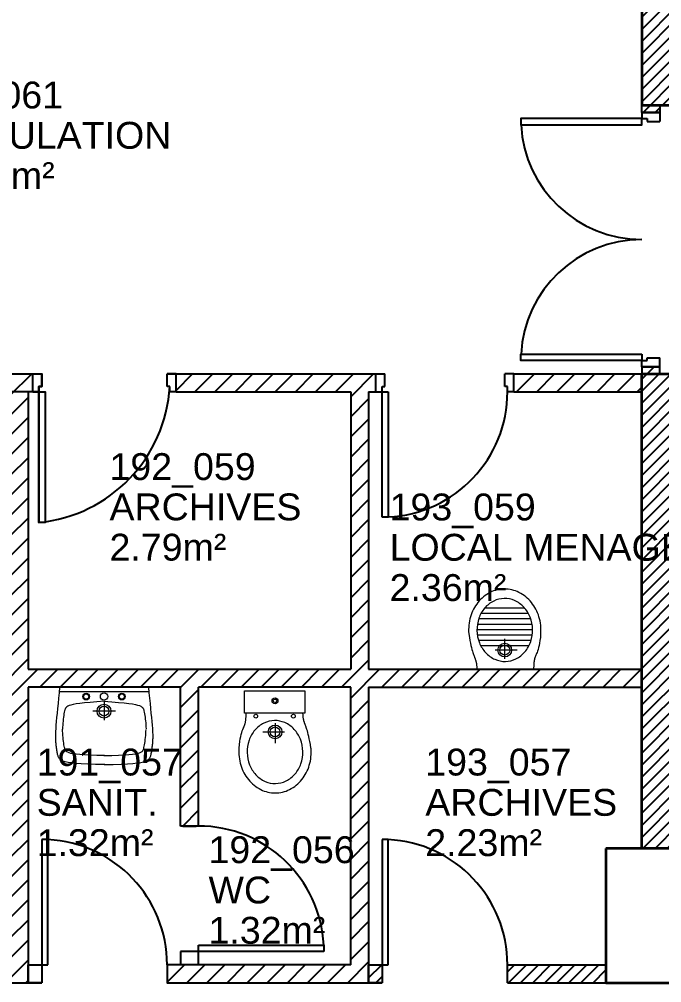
# Model space of a CAD drawing. Header units: metres. Extents: x -8 to 247, y -4 to 148.
# Drawn here: x 190.72 to 194.3, y 56.05 to 61.43 of the extents above; entities that cross this region are included whole.
import ezdxf

# ---------------------------------------------------------------- set-up
doc = ezdxf.new("R2010")
doc.units = ezdxf.units.M
doc.header["$LTSCALE"] = 5
doc.linetypes.add('CONTINU', pattern=[0])
doc.layers.get('0').update_dxf_attribs({"lineweight": 0})
for name, color, linetype in [('A_Etiqu_Local', 7, 'Continuous'), ('A_HACH_CLOIS', 7, 'CONTINU'), ('A_MUR_CLOI', 7, 'Continuous'), ('A_MURS_CLOI', 7, 'Continuous'), ('A_PORT', 7, 'Continuous')]:
    doc.layers.add(name, color=color, linetype=linetype)
doc.layers.add('A_MURS_STRU', color=7, linetype='Continuous', lineweight=35)
doc.layers.add('A_SANI', color=5, linetype='Continuous', lineweight=20)
doc.styles.add('Attribut', font='arial.ttf')

# ---------------------------------------------------------------- blocks, each defined once
blk = doc.blocks.new('A_Etiqu_Local')
at = {"style": 'Attribut', "flags": 1}
for tag, p in [('CODE_HOPITAL', (-0.4463, 1.632)), ('CODE_SITE', (-0.4463, 1.407)), ('CODE_BATIMENT', (-0.4463, 1.182)), ('CODE_SECTEUR', (-0.4463, 0.957)), ('CODE_ETAGE', (-0.4463, 0.732)), ('NOM_NORMALISE', (-0.4463, -0.843)), ('SECTEUR_ACTIVITE', (-0.4463, -1.068)), ('SOUS_SECTEUR_ACTIVITE', (-0.4463, -1.293)), ('VOLUME', (-0.4463, -1.518)), ('SERVICE', (-0.4463, -1.743)), ('CODE_UG', (-0.4463, -1.968)), ('CODE_UA', (-0.4463, -2.193)), ('CODE_POLE', (-0.4463, -2.418)), ('OCCUPANT_EXTERNE', (-0.4463, -2.643)), ('DISPONIBILITE', (-0.4463, -2.868)), ('ACCES_HANDICAPES', (-0.4463, -3.093)), ('NATURE_SOL', (-0.4463, -3.318)), ('RISQUE_LABORATOIRE', (-0.4463, -3.543)), ('AMIANTE', (-0.4463, -3.768))]:
    blk.add_attdef(tag, p, '', height=0.15, dxfattribs=at)
at = {"layer": 'A_Etiqu_Local', "style": 'Attribut'}
for tag, p in [('CODE_PIECE', (-0.4463, 0.282)), ('NOM_USAGE', (-0.4463, 0.057)), ('SURFACE', (-0.4463, -0.168))]:
    blk.add_attdef(tag, p, '', height=0.15, dxfattribs=at)

msp = doc.modelspace()

# ---------------------------------------------------------------- hatches: boundary and pattern name
at = {"layer": 'A_HACH_CLOIS'}
h = msp.add_hatch(dxfattribs=at)
h.set_pattern_fill('ANSI31', color=8, scale=0.015, style=0)
h.paths.add_polyline_path([(194.1912, 62.5995), (194.1912, 60.9095), (194.2912, 60.9095), (194.2912, 60.9495), (196.1414, 60.9495), (196.1414, 59.1722), (196.3413, 59.1722), (196.3413, 60.5995), (200.8409, 60.5995), (200.8409, 57.7995), (194.3912, 57.7995), (194.3912, 59.4495), (194.2912, 59.4495), (194.2912, 59.4895), (194.1912, 59.4895), (194.1912, 56.7995), (194.3912, 56.7995), (194.3912, 57.5995), (198.0909, 57.5995), (198.0909, 56.0495), (201.1912, 56.0495), (201.1912, 56.1882), (201.0409, 56.1882), (200.8409, 56.1882), (198.2409, 56.1882), (198.2409, 57.5995), (200.8409, 57.5995), (200.8409, 56.1882), (201.0409, 56.1882), (201.0409, 60.5995), (201.7912, 60.5995), (201.7912, 60.7995), (201.0409, 60.7995), (196.3413, 60.7995), (196.3413, 61.0995), (194.3912, 61.0995), (194.3912, 62.5995)])
h = msp.add_hatch(dxfattribs=at)
h.set_pattern_fill('ANSI31', color=8, scale=0.025, style=0)
h.paths.add_polyline_path([(187.2412, 56.0495), (189.8912, 56.0493), (189.8912, 56.1495), (188.8112, 56.1495), (188.8112, 57.6995), (189.7162, 57.6995), (189.7162, 56.9245), (189.8162, 56.9245), (189.8162, 57.6995), (190.6662, 57.6995), (190.6662, 56.0495), (190.7662, 56.0495), (190.7662, 57.6995), (191.6162, 57.6995), (191.6162, 56.9245), (191.7162, 56.9245), (191.7162, 57.6995), (192.5662, 57.6995), (192.5662, 56.1495), (191.5412, 56.1495), (191.5412, 56.0495), (192.6662, 56.0495), (192.6662, 57.6995), (194.1912, 57.6995), (194.1912, 57.7995), (192.6662, 57.7995), (192.6662, 59.3495), (192.7062, 59.3495), (192.7062, 59.4495), (191.5912, 59.4495), (191.5912, 59.3495), (192.5662, 59.3495), (192.5662, 57.7995), (190.7662, 57.7995), (190.7662, 59.3495), (190.7912, 59.3495), (190.7912, 59.4495), (190.5562, 59.4495), (190.5562, 59.3495), (190.6662, 59.3495), (190.6662, 57.7995), (189.7312, 57.8047), (189.7312, 58.5797), (189.6312, 58.5797), (189.6312, 57.8047), (188.8112, 57.7995), (188.8112, 59.3495), (189.7562, 59.3547), (189.7562, 59.4547), (188.1162, 59.4495), (188.1162, 59.3495), (188.7112, 59.3495), (188.7112, 57.7995), (188.1162, 57.7995), (188.1162, 57.6995), (188.7112, 57.6995), (188.7112, 56.1495), (187.2412, 56.1495)])
h = msp.add_hatch(dxfattribs=at)
h.set_pattern_fill('ANSI31', color=8, scale=0.025, style=0)
h.paths.add_polyline_path([(193.4762, 59.4495), (194.1912, 59.4495), (194.1912, 59.3495), (193.4762, 59.3495)])
h = msp.add_hatch(dxfattribs=at)
h.set_pattern_fill('ANSI31', color=8, scale=0.015, style=0)
h.paths.add_polyline_path([(192.6662, 56.1495), (192.7412, 56.1495), (192.7412, 56.0495), (192.6662, 56.0495)])
h.paths.add_polyline_path([(193.4412, 56.0495), (193.9912, 56.0495), (193.9912, 56.1495), (193.4412, 56.1495)])
h.paths.add_polyline_path([(194.5912, 56.0495), (194.6662, 56.0495), (194.6662, 56.137), (194.5912, 56.137)])

# ---------------------------------------------------------------- linework, layer by layer
at = {"layer": 'A_MUR_CLOI', "color": 8}
msp.add_line((190.8262, 59.3495), (190.8262, 58.6195), dxfattribs=at)
for points in [[(194.1912, 60.9495), (194.2912, 60.9495), (194.2912, 60.9095), (194.1912, 60.9095)], [(194.2912, 59.4895), (194.1912, 59.4895), (194.1912, 59.4495), (194.2912, 59.4495)], [(190.5062, 59.4495), (190.8412, 59.4495), (190.8412, 59.3795), (190.8262, 59.3795), (190.8262, 59.3495), (190.5212, 59.3495), (190.5212, 59.3795), (190.5062, 59.3795)]]:
    msp.add_lwpolyline(points, close=True, dxfattribs=at)
at = {"layer": 'A_MURS_CLOI', "color": 8}
for p, q in [((194.1912, 60.9095), (194.2912, 60.9095)), ((194.1912, 59.4895), (194.2912, 59.4895)), ((190.7912, 59.3495), (190.7912, 59.4495)), ((191.5912, 59.3495), (191.5912, 59.4495)), ((192.7062, 59.3495), (192.7062, 59.4495)), ((193.4762, 59.3495), (193.4762, 59.4495))]:
    msp.add_line(p, q, dxfattribs=at)
at = {"layer": 'A_MURS_CLOI', "color": 8, "linetype": 'Continuous'}
for p, q in [((191.5412, 59.4495), (192.7412, 59.4495)), ((193.4762, 59.4495), (194.1912, 59.4495)), ((190.7662, 59.3495), (190.7662, 57.7995)), ((191.5912, 59.3495), (192.5662, 59.3495)), ((192.5662, 59.3495), (192.5662, 57.7995)), ((192.6662, 59.3495), (192.7412, 59.3495)), ((192.6662, 59.3495), (192.6662, 57.7995)), ((193.4762, 59.3495), (194.1912, 59.3495)), ((190.7662, 57.7995), (192.5662, 57.7995)), ((192.6662, 57.7995), (194.1912, 57.7995)), ((191.6162, 57.6995), (190.7662, 57.6995)), ((190.7662, 57.6995), (190.7662, 56.0495)), ((191.6162, 56.9245), (191.6162, 57.6995)), ((191.7162, 56.9245), (191.7162, 57.6995)), ((192.5662, 57.6995), (191.7162, 57.6995)), ((192.5662, 56.1495), (192.5662, 57.6995)), ((192.6662, 57.6995), (192.6662, 56.0495)), ((192.6662, 57.6995), (194.1912, 57.6995)), ((191.7162, 56.9245), (191.6162, 56.9245)), ((191.7162, 56.2245), (191.6162, 56.2245)), ((191.6162, 56.2245), (191.6162, 56.1495)), ((191.7162, 56.1495), (191.7162, 56.2245)), ((190.7662, 56.1495), (190.8412, 56.1495)), ((190.8412, 56.1495), (190.8412, 56.0495)), ((192.6662, 56.1495), (192.7412, 56.1495)), ((192.7412, 56.1495), (192.7412, 56.0495)), ((193.4412, 56.1495), (193.9912, 56.1495)), ((193.9912, 56.1495), (193.9912, 56.0495)), ((190.5912, 56.0495), (190.8412, 56.0495)), ((193.4412, 56.0495), (193.9912, 56.0495))]:
    msp.add_line(p, q, dxfattribs=at)
for points in [[(192.5662, 56.1495), (191.5412, 56.1495), (191.5412, 56.0495), (192.7412, 56.0495)], [(193.4412, 56.0495), (193.4412, 56.1495)]]:
    msp.add_lwpolyline(points, dxfattribs=at)
at = {"layer": 'A_MURS_STRU', "color": 8, "linetype": 'Continuous'}
for points in [[(194.1912, 62.5995), (194.1912, 60.9495), (196.1414, 60.9495)], [(194.1912, 56.7995), (194.1912, 59.4495), (194.3912, 59.4495), (194.3912, 57.7995)]]:
    msp.add_lwpolyline(points, dxfattribs=at)
msp.add_lwpolyline([(193.9912, 56.7995), (193.9912, 56.0495), (194.5912, 56.0495), (194.5912, 56.7995)], close=True, dxfattribs=at)
at = {"layer": 'A_PORT', "color": 8}
for p, q in [((194.1912, 60.9095), (194.1912, 60.8745)), ((194.2912, 60.9095), (194.2912, 60.8595)), ((194.1912, 60.8745), (194.2212, 60.8745)), ((194.2212, 60.8745), (194.2212, 60.8595)), ((194.2212, 60.8595), (194.2912, 60.8595)), ((194.1912, 59.5245), (194.2212, 59.5245)), ((194.1912, 59.4895), (194.1912, 59.5245)), ((194.2212, 59.5395), (194.2912, 59.5395)), ((194.2212, 59.5245), (194.2212, 59.5395)), ((194.2912, 59.4895), (194.2912, 59.5395)), ((190.7912, 59.4495), (190.8412, 59.4495)), ((190.8412, 59.3795), (190.8412, 59.4495)), ((191.5412, 59.3795), (191.5412, 59.4495)), ((191.5912, 59.4495), (191.5412, 59.4495)), ((192.7062, 59.4495), (192.7562, 59.4495)), ((192.7562, 59.3795), (192.7562, 59.4495)), ((193.4262, 59.3795), (193.4262, 59.4495)), ((193.4762, 59.4495), (193.4262, 59.4495)), ((190.7912, 59.3495), (190.8262, 59.3495)), ((190.8262, 59.3795), (190.8412, 59.3795)), ((190.8262, 59.3495), (190.8262, 59.3795)), ((191.5562, 59.3795), (191.5412, 59.3795)), ((191.5562, 59.3495), (191.5562, 59.3795)), ((191.5912, 59.3495), (191.5562, 59.3495)), ((192.7062, 59.3495), (192.7412, 59.3495)), ((192.7412, 59.3795), (192.7562, 59.3795)), ((192.7412, 59.3495), (192.7412, 59.3795)), ((193.4412, 59.3795), (193.4262, 59.3795)), ((193.4412, 59.3495), (193.4412, 59.3795)), ((193.4762, 59.3495), (193.4412, 59.3495))]:
    msp.add_line(p, q, dxfattribs=at)
at = {"layer": 'A_PORT', "color": 8, "linetype": 'Continuous'}
for p, q in [((190.8412, 56.8495), (190.8412, 56.0495)), ((192.7412, 56.8495), (192.7412, 56.0495)), ((192.4162, 56.2245), (191.6162, 56.2245))]:
    msp.add_line(p, q, dxfattribs=at)
for points in [[(194.1912, 60.8745), (193.5162, 60.8745), (193.5162, 60.8395), (194.1912, 60.8395), (194.1912, 60.8745)], [(194.1912, 59.5595), (194.1912, 59.5245), (193.5162, 59.5245), (193.5162, 59.5595), (194.1912, 59.5595)], [(190.8262, 59.3495), (190.8612, 59.3495), (190.8612, 58.6195), (190.8262, 58.6195), (190.8262, 59.3495)], [(192.7412, 59.3495), (192.7762, 59.3495)], [(192.7762, 59.3495), (192.7762, 58.6495), (192.7412, 58.6495)], [(192.7412, 58.6495), (192.7412, 59.3495)], [(191.6287, 56.9245), (191.7037, 56.9245)], [(190.8762, 56.1495), (190.8762, 56.8495), (190.8412, 56.8495)], [(192.7762, 56.1495), (192.7762, 56.8495), (192.7412, 56.8495)], [(191.6162, 56.2245), (191.6162, 56.1495)], [(191.7162, 56.1495), (191.7162, 56.2595)], [(191.7162, 56.2595), (192.4162, 56.2595), (192.4162, 56.2245)], [(190.8412, 56.0495), (190.7662, 56.0495), (190.7662, 56.1495), (190.8762, 56.1495)], [(191.7162, 56.1495), (191.5412, 56.1495), (191.5412, 56.0495), (191.6162, 56.0495)], [(192.7412, 56.0495), (192.6662, 56.0495), (192.6662, 56.1495), (192.7762, 56.1495)], [(193.4412, 56.0495), (193.4412, 56.1495)]]:
    msp.add_lwpolyline(points, dxfattribs=at)
for centre, radius, start, end in [((194.1912, 60.8745), 0.675, 182.9685, 270), ((194.1912, 59.5245), 0.675, 90, 177.0315), ((190.7469, 59.4262), 0.8107, 275.6147, 356.6951), ((192.7412, 59.3495), 0.7, 272.866, 360), ((191.7162, 56.2245), 0.7, 2.866, 90), ((190.8412, 56.1495), 0.7, 0, 87.134), ((192.7412, 56.1495), 0.7, 0, 87.134)]:
    msp.add_arc(centre, radius, start, end, dxfattribs=at)
at = {"layer": 'A_SANI', "color": 8, "linetype": 'Continuous'}
for p, q in [((193.2941, 58.1124), (193.5576, 58.1124)), ((193.3149, 58.1424), (193.5365, 58.1424)), ((193.2811, 58.0824), (193.5709, 58.0824)), ((193.271, 58.0224), (193.5815, 58.0224)), ((193.2736, 58.0524), (193.5786, 58.0524)), ((193.2729, 57.9924), (193.5799, 57.9924)), ((193.2796, 57.9624), (193.5735, 57.9624)), ((193.4263, 57.8581), (193.4263, 57.9704)), ((193.2917, 57.9324), (193.5617, 57.9324)), ((193.4946, 57.9069), (193.3726, 57.9069)), ((193.5874, 57.7995), (193.27, 57.7995)), ((190.9405, 57.6681), (190.9435, 57.6995)), ((191.4389, 57.6995), (190.9435, 57.6995)), ((191.442, 57.6681), (191.4389, 57.6995)), ((191.9728, 57.555), (191.9728, 57.6795)), ((191.9728, 57.6795), (192.3097, 57.6795)), ((192.3097, 57.6795), (192.3097, 57.555)), ((190.9345, 57.6088), (190.9374, 57.6378)), ((190.9374, 57.6378), (190.9405, 57.6681)), ((191.4389, 57.6746), (190.9435, 57.6746)), ((191.445, 57.6378), (191.442, 57.6681)), ((191.4479, 57.6088), (191.445, 57.6378)), ((190.9291, 57.555), (190.9317, 57.5811)), ((190.9317, 57.5811), (190.9345, 57.6088)), ((190.9697, 57.5706), (190.9689, 57.5673)), ((190.9706, 57.5735), (190.9697, 57.5706)), ((190.9715, 57.5762), (190.9706, 57.5735)), ((190.9725, 57.5787), (190.9715, 57.5762)), ((190.9736, 57.581), (190.9725, 57.5787)), ((190.9749, 57.5831), (190.9736, 57.581)), ((190.9763, 57.5851), (190.9749, 57.5831)), ((190.978, 57.5869), (190.9763, 57.5851)), ((190.9799, 57.5887), (190.978, 57.5869)), ((190.9821, 57.5904), (190.9799, 57.5887)), ((190.9876, 57.5937), (190.9821, 57.5904)), ((190.9948, 57.5969), (190.9876, 57.5937)), ((191.0045, 57.6), (190.9948, 57.5969)), ((191.0173, 57.603), (191.0045, 57.6)), ((191.0337, 57.606), (191.0173, 57.603)), ((191.0544, 57.6089), (191.0337, 57.606)), ((191.08, 57.6119), (191.0544, 57.6089)), ((191.1112, 57.6148), (191.08, 57.6119)), ((191.1484, 57.6177), (191.1112, 57.6148)), ((191.1924, 57.6207), (191.1484, 57.6177)), ((191.189, 57.6207), (191.233, 57.6177)), ((191.1892, 57.617), (191.1892, 57.5149)), ((191.233, 57.6177), (191.2702, 57.6148)), ((191.2702, 57.6148), (191.3013, 57.6119)), ((191.3013, 57.6119), (191.3269, 57.6089)), ((191.3269, 57.6089), (191.3476, 57.606)), ((191.3476, 57.606), (191.3641, 57.603)), ((191.3641, 57.603), (191.3768, 57.6)), ((191.3768, 57.6), (191.3865, 57.5969)), ((191.3865, 57.5969), (191.3938, 57.5937)), ((191.3938, 57.5937), (191.3992, 57.5904)), ((191.3992, 57.5904), (191.4014, 57.5887)), ((191.4014, 57.5887), (191.4033, 57.5869)), ((191.4033, 57.5869), (191.405, 57.5851)), ((191.405, 57.5851), (191.4065, 57.5831)), ((191.4065, 57.5831), (191.4077, 57.581)), ((191.4077, 57.581), (191.4089, 57.5787)), ((191.4089, 57.5787), (191.4099, 57.5762)), ((191.4099, 57.5762), (191.4108, 57.5735)), ((191.4108, 57.5735), (191.4116, 57.5706)), ((191.4116, 57.5706), (191.4124, 57.5673)), ((191.4507, 57.5811), (191.4479, 57.6088)), ((191.4533, 57.555), (191.4507, 57.5811)), ((190.9246, 57.5079), (190.9267, 57.5305)), ((190.9267, 57.5305), (190.9291, 57.555)), ((190.9616, 57.5217), (190.9604, 57.5107)), ((190.9629, 57.5324), (190.9616, 57.5217)), ((190.9643, 57.5424), (190.9629, 57.5324)), ((190.9658, 57.5517), (190.9643, 57.5424)), ((190.9673, 57.56), (190.9658, 57.5517)), ((190.9689, 57.5673), (190.9673, 57.56)), ((191.2525, 57.566), (191.126, 57.566)), ((191.4124, 57.5673), (191.414, 57.56)), ((191.414, 57.56), (191.4156, 57.5517)), ((191.4156, 57.5517), (191.4171, 57.5424)), ((191.4171, 57.5424), (191.4185, 57.5325)), ((191.4185, 57.5325), (191.4198, 57.522)), ((191.4198, 57.522), (191.4209, 57.5111)), ((191.4557, 57.5305), (191.4533, 57.555)), ((191.4578, 57.5079), (191.4557, 57.5305)), ((192.3097, 57.555), (191.9728, 57.555)), ((191.98, 57.5129), (191.9804, 57.5152)), ((191.9804, 57.5152), (191.9806, 57.5175)), ((191.9806, 57.5175), (191.9809, 57.5197)), ((191.9809, 57.5197), (191.9813, 57.5242)), ((191.9813, 57.5242), (191.9817, 57.5284)), ((191.9817, 57.5284), (191.982, 57.5326)), ((191.982, 57.5326), (191.9822, 57.5366)), ((191.9822, 57.5366), (191.9823, 57.5405)), ((191.9823, 57.5405), (191.9824, 57.5442)), ((191.9824, 57.5442), (191.9825, 57.5478)), ((191.9825, 57.5544), (191.9825, 57.5574)), ((191.9825, 57.5512), (191.9825, 57.5544)), ((191.9825, 57.5478), (191.9825, 57.5512)), ((192.2999, 57.5526), (192.2999, 57.555)), ((192.2999, 57.55), (192.2999, 57.5526)), ((192.3, 57.547), (192.2999, 57.55)), ((192.3001, 57.5437), (192.3, 57.547)), ((192.3003, 57.5402), (192.3001, 57.5437)), ((192.3006, 57.5365), (192.3003, 57.5402)), ((192.301, 57.5325), (192.3006, 57.5365)), ((192.3016, 57.5284), (192.301, 57.5325)), ((192.3023, 57.5242), (192.3016, 57.5284)), ((192.3032, 57.5197), (192.3023, 57.5242)), ((192.3037, 57.5175), (192.3032, 57.5197)), ((192.3042, 57.5152), (192.3037, 57.5175)), ((192.3048, 57.5129), (192.3042, 57.5152)), ((190.9203, 57.4523), (190.9214, 57.4686)), ((190.9214, 57.4686), (190.9228, 57.4872)), ((190.9228, 57.4872), (190.9246, 57.5079)), ((190.958, 57.4762), (190.9576, 57.4649)), ((190.958, 57.4536), (190.9576, 57.4649)), ((190.9586, 57.4878), (190.958, 57.4762)), ((190.9594, 57.4993), (190.9586, 57.4878)), ((190.9604, 57.5107), (190.9594, 57.4993)), ((191.4209, 57.5111), (191.4219, 57.5)), ((191.4219, 57.5), (191.4227, 57.4889)), ((191.4227, 57.4889), (191.4233, 57.4778)), ((191.4233, 57.4778), (191.4237, 57.4671)), ((191.4233, 57.452), (191.4237, 57.4627)), ((191.4596, 57.4872), (191.4578, 57.5079)), ((191.461, 57.4686), (191.4596, 57.4872)), ((191.4621, 57.4523), (191.461, 57.4686)), ((191.961, 57.4553), (191.9639, 57.4629)), ((191.9639, 57.4629), (191.9665, 57.4695)), ((191.9665, 57.4695), (191.969, 57.4752)), ((191.969, 57.4752), (191.9701, 57.4779)), ((191.9701, 57.4779), (191.9711, 57.4803)), ((191.9711, 57.4803), (191.972, 57.4826)), ((191.972, 57.4826), (191.9729, 57.4849)), ((191.9729, 57.4849), (191.9737, 57.487)), ((191.9737, 57.487), (191.9745, 57.4891)), ((191.9745, 57.4891), (191.9752, 57.4911)), ((191.9752, 57.4911), (191.9759, 57.4932)), ((191.9759, 57.4932), (191.9765, 57.4952)), ((191.9765, 57.4952), (191.977, 57.4973)), ((191.977, 57.4973), (191.9776, 57.4995)), ((191.9776, 57.4995), (191.9781, 57.5016)), ((191.9781, 57.5016), (191.9785, 57.5038)), ((191.9785, 57.5038), (191.9789, 57.5061)), ((191.9789, 57.5061), (191.9793, 57.5084)), ((191.9793, 57.5084), (191.9797, 57.5106)), ((191.9797, 57.5106), (191.98, 57.5129)), ((192.1437, 57.4988), (192.1437, 57.3865)), ((192.3055, 57.5106), (192.3048, 57.5129)), ((192.3061, 57.5084), (192.3055, 57.5106)), ((192.3068, 57.5061), (192.3061, 57.5084)), ((192.3075, 57.5038), (192.3068, 57.5061)), ((192.3082, 57.5016), (192.3075, 57.5038)), ((192.3089, 57.4995), (192.3082, 57.5016)), ((192.3097, 57.4973), (192.3089, 57.4995)), ((192.3104, 57.4952), (192.3097, 57.4973)), ((192.3111, 57.4932), (192.3104, 57.4952)), ((192.3119, 57.4911), (192.3111, 57.4932)), ((192.3127, 57.4891), (192.3119, 57.4911)), ((192.3134, 57.487), (192.3127, 57.4891)), ((192.3142, 57.4849), (192.3134, 57.487)), ((192.3151, 57.4826), (192.3142, 57.4849)), ((192.3159, 57.4803), (192.3151, 57.4826)), ((192.3169, 57.4779), (192.3159, 57.4803)), ((192.3178, 57.4752), (192.3169, 57.4779)), ((192.3199, 57.4695), (192.3178, 57.4752)), ((192.3221, 57.4629), (192.3199, 57.4695)), ((192.3245, 57.4553), (192.3221, 57.4629)), ((190.9194, 57.4258), (190.9195, 57.4318)), ((190.9195, 57.4199), (190.9194, 57.4258)), ((190.9195, 57.4318), (190.9197, 57.4382)), ((190.9196, 57.4143), (190.9195, 57.4199)), ((190.9198, 57.4087), (190.9196, 57.4143)), ((190.9197, 57.4382), (190.9199, 57.445)), ((190.9201, 57.4031), (190.9198, 57.4087)), ((190.9199, 57.445), (190.9203, 57.4523)), ((190.9586, 57.442), (190.958, 57.4536)), ((190.9594, 57.4305), (190.9586, 57.442)), ((190.9604, 57.4191), (190.9594, 57.4305)), ((190.9616, 57.4081), (190.9604, 57.4191)), ((190.9629, 57.3974), (190.9616, 57.4081)), ((191.4185, 57.3973), (191.4198, 57.4078)), ((191.4198, 57.4078), (191.4209, 57.4187)), ((191.4209, 57.4187), (191.4219, 57.4298)), ((191.4219, 57.4298), (191.4227, 57.4409)), ((191.4227, 57.4409), (191.4233, 57.452)), ((191.4625, 57.445), (191.4621, 57.4523)), ((191.4623, 57.4031), (191.4626, 57.4087)), ((191.4627, 57.4382), (191.4625, 57.445)), ((191.4626, 57.4087), (191.4628, 57.4143)), ((191.4629, 57.4318), (191.4627, 57.4382)), ((191.4628, 57.4143), (191.463, 57.4199)), ((191.463, 57.4258), (191.4629, 57.4318)), ((191.463, 57.4199), (191.463, 57.4258)), ((191.9473, 57.3962), (191.9497, 57.4114)), ((191.9497, 57.4114), (191.9524, 57.4247)), ((191.9524, 57.4247), (191.9552, 57.4364)), ((191.9552, 57.4364), (191.9581, 57.4465)), ((191.9581, 57.4465), (191.961, 57.4553)), ((192.0753, 57.45), (192.1974, 57.45)), ((192.327, 57.4465), (192.3245, 57.4553)), ((192.3296, 57.4364), (192.327, 57.4465)), ((192.3323, 57.4247), (192.3296, 57.4364)), ((192.3352, 57.4114), (192.3323, 57.4247)), ((192.338, 57.3962), (192.3352, 57.4114)), ((190.9205, 57.3974), (190.9201, 57.4031)), ((190.9209, 57.3915), (190.9205, 57.3974)), ((190.9215, 57.3853), (190.9209, 57.3915)), ((190.9221, 57.3789), (190.9215, 57.3853)), ((190.9228, 57.3724), (190.9221, 57.3789)), ((190.9235, 57.3658), (190.9228, 57.3724)), ((190.9243, 57.3593), (190.9235, 57.3658)), ((190.9252, 57.3528), (190.9243, 57.3593)), ((190.9643, 57.3874), (190.9629, 57.3974)), ((190.9658, 57.3781), (190.9643, 57.3874)), ((190.9673, 57.3698), (190.9658, 57.3781)), ((190.9689, 57.3625), (190.9673, 57.3698)), ((190.9697, 57.3592), (190.9689, 57.3625)), ((190.9706, 57.3563), (190.9697, 57.3592)), ((190.9715, 57.3536), (190.9706, 57.3563)), ((190.9725, 57.3511), (190.9715, 57.3536)), ((191.4089, 57.3511), (191.4099, 57.3536)), ((191.4099, 57.3536), (191.4108, 57.3563)), ((191.4108, 57.3563), (191.4116, 57.3592)), ((191.4116, 57.3592), (191.4124, 57.3625)), ((191.4124, 57.3625), (191.414, 57.3698)), ((191.414, 57.3698), (191.4156, 57.3781)), ((191.4156, 57.3781), (191.4171, 57.3874)), ((191.4171, 57.3874), (191.4185, 57.3973)), ((191.4572, 57.3528), (191.4581, 57.3593)), ((191.4581, 57.3593), (191.4589, 57.3658)), ((191.4589, 57.3658), (191.4596, 57.3724)), ((191.4596, 57.3724), (191.4603, 57.3789)), ((191.4603, 57.3789), (191.4609, 57.3853)), ((191.4609, 57.3853), (191.4615, 57.3915)), ((191.4615, 57.3915), (191.462, 57.3974)), ((191.462, 57.3974), (191.4623, 57.4031)), ((191.9435, 57.3597), (191.9452, 57.3791)), ((191.9452, 57.3791), (191.9473, 57.3962)), ((192.3409, 57.3791), (192.338, 57.3962)), ((192.3439, 57.3597), (192.3409, 57.3791)), ((190.9261, 57.3465), (190.9252, 57.3528)), ((190.9271, 57.3405), (190.9261, 57.3465)), ((190.9281, 57.3348), (190.9271, 57.3405)), ((190.9291, 57.3294), (190.9281, 57.3348)), ((190.9302, 57.3246), (190.9291, 57.3294)), ((190.9313, 57.3201), (190.9302, 57.3246)), ((190.9325, 57.3161), (190.9313, 57.3201)), ((190.9339, 57.3124), (190.9325, 57.3161)), ((190.9354, 57.3091), (190.9339, 57.3124)), ((190.937, 57.306), (190.9354, 57.3091)), ((190.9389, 57.3031), (190.937, 57.306)), ((190.9411, 57.3005), (190.9389, 57.3031)), ((190.9435, 57.298), (190.9411, 57.3005)), ((190.9736, 57.3488), (190.9725, 57.3511)), ((190.9749, 57.3467), (190.9736, 57.3488)), ((190.9763, 57.3447), (190.9749, 57.3467)), ((190.978, 57.3429), (190.9763, 57.3447)), ((190.9799, 57.3411), (190.978, 57.3429)), ((190.9821, 57.3394), (190.9799, 57.3411)), ((190.9876, 57.3361), (190.9821, 57.3394)), ((190.9948, 57.333), (190.9876, 57.3361)), ((191.0045, 57.33), (190.9948, 57.333)), ((191.0173, 57.3274), (191.0045, 57.33)), ((191.0337, 57.325), (191.0173, 57.3274)), ((191.0544, 57.3229), (191.0337, 57.325)), ((191.08, 57.3212), (191.0544, 57.3229)), ((191.1112, 57.3199), (191.08, 57.3212)), ((191.1484, 57.319), (191.1112, 57.3199)), ((191.1924, 57.3186), (191.1484, 57.319)), ((191.189, 57.3186), (191.233, 57.319)), ((191.233, 57.319), (191.2702, 57.3199)), ((191.2702, 57.3199), (191.3013, 57.3212)), ((191.3013, 57.3212), (191.3269, 57.3229)), ((191.3269, 57.3229), (191.3476, 57.325)), ((191.3476, 57.325), (191.3641, 57.3274)), ((191.3641, 57.3274), (191.3768, 57.33)), ((191.3768, 57.33), (191.3865, 57.333)), ((191.3865, 57.333), (191.3938, 57.3361)), ((191.3938, 57.3361), (191.3992, 57.3394)), ((191.3992, 57.3394), (191.4014, 57.3411)), ((191.4014, 57.3411), (191.4033, 57.3429)), ((191.4033, 57.3429), (191.405, 57.3447)), ((191.405, 57.3447), (191.4065, 57.3467)), ((191.4065, 57.3467), (191.4077, 57.3488)), ((191.4077, 57.3488), (191.4089, 57.3511)), ((191.4389, 57.298), (191.4413, 57.3005)), ((191.4413, 57.3005), (191.4435, 57.3031)), ((191.4435, 57.3031), (191.4454, 57.306)), ((191.4454, 57.306), (191.447, 57.3091)), ((191.447, 57.3091), (191.4485, 57.3124)), ((191.4485, 57.3124), (191.4499, 57.3161)), ((191.4499, 57.3161), (191.4511, 57.3201)), ((191.4511, 57.3201), (191.4522, 57.3246)), ((191.4522, 57.3246), (191.4533, 57.3294)), ((191.4533, 57.3294), (191.4543, 57.3348)), ((191.4543, 57.3348), (191.4553, 57.3405)), ((191.4553, 57.3405), (191.4563, 57.3465)), ((191.4563, 57.3465), (191.4572, 57.3528)), ((190.9463, 57.2956), (190.9435, 57.298)), ((190.9529, 57.2911), (190.9463, 57.2956)), ((190.9616, 57.2869), (190.9529, 57.2911)), ((190.9731, 57.283), (190.9616, 57.2869)), ((190.9882, 57.2796), (190.9731, 57.283)), ((191.0075, 57.2765), (190.9882, 57.2796)), ((191.0318, 57.2738), (191.0075, 57.2765)), ((191.0618, 57.2716), (191.0318, 57.2738)), ((191.0982, 57.2698), (191.0618, 57.2716)), ((191.1417, 57.2686), (191.0982, 57.2698)), ((191.1932, 57.2678), (191.1417, 57.2686)), ((191.1892, 57.2678), (191.2407, 57.2686)), ((191.2407, 57.2686), (191.2842, 57.2698)), ((191.2842, 57.2698), (191.3206, 57.2716)), ((191.3206, 57.2716), (191.3506, 57.2738)), ((191.3506, 57.2738), (191.3749, 57.2765)), ((191.3749, 57.2765), (191.3942, 57.2796)), ((191.3942, 57.2796), (191.4093, 57.283)), ((191.4093, 57.283), (191.4208, 57.2869)), ((191.4208, 57.2869), (191.4295, 57.2911)), ((191.4295, 57.2911), (191.4362, 57.2956)), ((191.4362, 57.2956), (191.4389, 57.298))]:
    msp.add_line(p, q, dxfattribs=at)
for points in [[(193.6274, 57.998, 0.092603), (193.6172, 58.0929, 0.097518), (193.5748, 58.1731, 0.107322), (193.5054, 58.2289, 0.116228), (193.4252, 58.2478, 0.11669), (193.3451, 58.2288, 0.108258), (193.2763, 58.1731, 0.098236), (193.2347, 58.093, 0.092772), (193.2254, 57.998, 0.094013)], [(193.3645, 58.1808, 0.102556), (193.3139, 58.1413, 0.093461), (193.2817, 58.0845, 0.177182), (193.2845, 57.948, 0.093461), (193.3191, 57.8927, 0.102556), (193.3712, 57.8553, 0.222941), (193.4881, 57.8577, 0.102556), (193.5386, 57.8972, 0.093461), (193.5708, 57.954, 0.177033), (193.568, 58.0904, 0.093461), (193.5335, 58.1458, 0.102556), (193.4813, 58.1832, 0.222834), (193.3645, 58.1808)]]:
    msp.add_lwpolyline(points, format="xyb", dxfattribs=at)
for points in [[(193.2261, 57.9973), (193.229, 57.9779), (193.2319, 57.9607), (193.2348, 57.9455), (193.2376, 57.9322), (193.2403, 57.9206), (193.243, 57.9104), (193.2455, 57.9016), (193.2478, 57.894), (193.2501, 57.8874), (193.2521, 57.8817), (193.2521, 57.8817), (193.2531, 57.8791), (193.254, 57.8766), (193.2549, 57.8743), (193.2557, 57.8721), (193.2565, 57.8699), (193.2573, 57.8679), (193.258, 57.8658), (193.2588, 57.8638), (193.2595, 57.8617), (193.2603, 57.8596), (193.2603, 57.8596), (193.261, 57.8575), (193.2617, 57.8553), (193.2624, 57.8531), (193.2631, 57.8509), (193.2638, 57.8486), (193.2645, 57.8463), (193.2651, 57.844), (193.2657, 57.8417), (193.2663, 57.8395), (193.2668, 57.8372), (193.2668, 57.8372), (193.2676, 57.8328), (193.2684, 57.8285), (193.2689, 57.8244), (193.2693, 57.8205), (193.2696, 57.8167), (193.2698, 57.8132), (193.2699, 57.81), (193.27, 57.807), (193.27, 57.8043), (193.27, 57.802)], [(193.6265, 57.9973), (193.6248, 57.9779), (193.6227, 57.9607), (193.6202, 57.9455), (193.6176, 57.9322), (193.6147, 57.9206), (193.6118, 57.9104), (193.6089, 57.9016), (193.6061, 57.894), (193.6034, 57.8874), (193.601, 57.8817), (193.601, 57.8817), (193.5999, 57.8791), (193.5988, 57.8766), (193.5979, 57.8743), (193.597, 57.8721), (193.5962, 57.8699), (193.5954, 57.8679), (193.5947, 57.8658), (193.5941, 57.8638), (193.5935, 57.8617), (193.5929, 57.8596), (193.5929, 57.8596), (193.5924, 57.8575), (193.5919, 57.8553), (193.5914, 57.8531), (193.591, 57.8509), (193.5906, 57.8486), (193.5902, 57.8463), (193.5899, 57.844), (193.5896, 57.8417), (193.5893, 57.8395), (193.589, 57.8372), (193.589, 57.8372), (193.5886, 57.8328), (193.5882, 57.8285), (193.588, 57.8243), (193.5878, 57.8203), (193.5876, 57.8164), (193.5875, 57.8127), (193.5874, 57.8091), (193.5874, 57.8058), (193.5874, 57.8025), (193.5874, 57.7995)]]:
    msp.add_lwpolyline(points, dxfattribs=at)
for centre, radius in [((193.4263, 57.9069), 0.0383), ((193.4263, 57.9069), 0.0276), ((191.0897, 57.6474), 0.0189), ((191.0897, 57.6474), 0.0144), ((191.1892, 57.6474), 0.0204), ((191.2887, 57.6474), 0.0189), ((191.2887, 57.6474), 0.0144), ((192.1437, 57.6234), 0.0166), ((192.1437, 57.6234), 0.00963), ((192.1437, 57.6234), 0.000007), ((191.1892, 57.566), 0.0387), ((191.1892, 57.566), 0.0274), ((192.0362, 57.5379), 0.0105), ((192.2462, 57.5379), 0.0105), ((192.1437, 57.45), 0.0383), ((192.1437, 57.45), 0.0276)]:
    msp.add_circle(centre, radius, dxfattribs=at)
for centre, radius, start, end in [((192.1519, 57.3576), 0.1581, 116.3099, 139.7321), ((192.1429, 57.3758), 0.1377, 66.0617, 116.3104), ((192.1346, 57.3572), 0.1581, 42.6397, 66.0619), ((192.1213, 57.345), 0.1761, 21.2818, 42.6394), ((192.1657, 57.3459), 0.1761, 139.7317, 161.0893), ((192.1003, 57.3368), 0.1986, 341.0893, 21.2461), ((192.2017, 57.3388), 0.26, 175.5366, 196.6993), ((192.187, 57.3386), 0.1986, 161.0901, 201.2801), ((192.086, 57.3365), 0.2596, 343.7793, 4.9804), ((192.1777, 57.3315), 0.2348, 196.6997, 218.9787), ((192.166, 57.3304), 0.1761, 201.2818, 222.6394), ((192.1217, 57.3295), 0.1761, 319.7317, 341.0893), ((192.1125, 57.3287), 0.232, 321.3378, 343.7798), ((192.1527, 57.3182), 0.1581, 222.6392, 246.0614), ((192.1354, 57.3179), 0.1581, 296.3104, 319.7326), ((192.1582, 57.3158), 0.2098, 218.9784, 243.481), ((192.1444, 57.2996), 0.1377, 246.0617, 296.3338), ((192.1321, 57.3131), 0.2069, 296.6231, 321.3377), ((192.1447, 57.2887), 0.1796, 243.4817, 270.0003), ((192.1447, 57.2879), 0.1787, 269.9993, 296.6223)]:
    msp.add_arc(centre, radius, start, end, dxfattribs=at)

# ---------------------------------------------------------------- block references
at = {"layer": 'A_Etiqu_Local', "color": 8}
ref = msp.add_blockref('A_Etiqu_Local', (190.5912, 60.6495), dxfattribs=at)
ref.add_attrib('CODE_PIECE', '191_061', (190.1449, 60.9315), dxfattribs={"height": 0.15, "style": 'Attribut'})
ref.add_attrib('NOM_USAGE', 'CIRCULATION', (190.1449, 60.7065), dxfattribs={"height": 0.15, "style": 'Attribut'})
ref.add_attrib('SURFACE', '17.28m²', (190.1449, 60.4815), dxfattribs={"height": 0.15, "style": 'Attribut'})
ref = msp.add_blockref('A_Etiqu_Local', (191.6662, 58.5745), dxfattribs=at)
ref.add_attrib('CODE_PIECE', '192_059', (191.2199, 58.8565), dxfattribs={"height": 0.15, "style": 'Attribut'})
ref.add_attrib('NOM_USAGE', 'ARCHIVES', (191.2199, 58.6315), dxfattribs={"height": 0.15, "style": 'Attribut'})
ref.add_attrib('SURFACE', '2.79m²', (191.2199, 58.4065), dxfattribs={"height": 0.15, "style": 'Attribut'})
ref = msp.add_blockref('A_Etiqu_Local', (193.2296, 58.349), dxfattribs=at)
ref.add_attrib('CODE_PIECE', '193_059', (192.7833, 58.631), dxfattribs={"height": 0.15, "style": 'Attribut'})
ref.add_attrib('NOM_USAGE', 'LOCAL MENAGE', (192.7833, 58.406), dxfattribs={"height": 0.15, "style": 'Attribut'})
ref.add_attrib('SURFACE', '2.36m²', (192.7833, 58.181), dxfattribs={"height": 0.15, "style": 'Attribut'})
ref = msp.add_blockref('A_Etiqu_Local', (191.2597, 56.9245), dxfattribs=at)
ref.add_attrib('CODE_PIECE', '191_057', (190.8134, 57.2065), dxfattribs={"height": 0.15, "style": 'Attribut'})
ref.add_attrib('NOM_USAGE', 'SANIT.', (190.8134, 56.9815), dxfattribs={"height": 0.15, "style": 'Attribut'})
ref.add_attrib('SURFACE', '1.32m²', (190.8134, 56.7565), dxfattribs={"height": 0.15, "style": 'Attribut'})
ref = msp.add_blockref('A_Etiqu_Local', (193.4287, 56.9245), dxfattribs=at)
ref.add_attrib('CODE_PIECE', '193_057', (192.9824, 57.2065), dxfattribs={"height": 0.15, "style": 'Attribut'})
ref.add_attrib('NOM_USAGE', 'ARCHIVES', (192.9824, 56.9815), dxfattribs={"height": 0.15, "style": 'Attribut'})
ref.add_attrib('SURFACE', '2.23m²', (192.9824, 56.7565), dxfattribs={"height": 0.15, "style": 'Attribut'})
ref = msp.add_blockref('A_Etiqu_Local', (192.2188, 56.4351), dxfattribs=at)
ref.add_attrib('CODE_PIECE', '192_056', (191.7725, 56.7171), dxfattribs={"height": 0.15, "style": 'Attribut'})
ref.add_attrib('NOM_USAGE', 'WC', (191.7725, 56.4921), dxfattribs={"height": 0.15, "style": 'Attribut'})
ref.add_attrib('SURFACE', '1.32m²', (191.7725, 56.2671), dxfattribs={"height": 0.15, "style": 'Attribut'})

doc.saveas('drawing.dxf')
